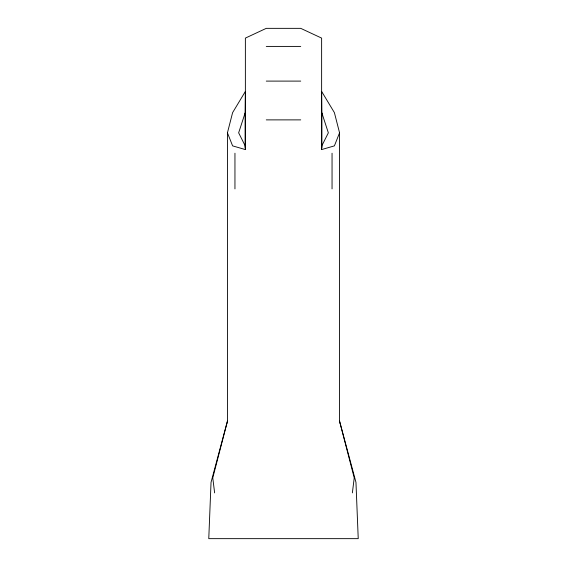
<?xml version="1.0" encoding="UTF-8"?>
<svg xmlns="http://www.w3.org/2000/svg" width="567" height="567" viewBox="0 0 567 567"><rect width="100%" height="100%" fill="white"/><g stroke="black" fill="none" stroke-linecap="round" stroke-linejoin="round"><path stroke-width="0.85" d="M339.562 132.827L334.395 145.875L321.624 149.568L321.843 145.783L328.35 132.827L321.843 112.883L321.624 91.436L334.395 112.635L339.562 132.827L339.562 422.833M352.369 492.886L354.233 477.882L339.562 421.153L355.963 482.34L358.231 538.65L208.769 538.65L211.037 482.34L227.438 421.153L212.767 477.882L214.631 492.886M244.66 115.427L245.157 112.883L245.376 91.436L232.605 112.635L227.438 132.827L227.438 422.833M266.277 46.409L300.723 46.409M266.277 81.102L300.723 81.102M266.277 119.878L300.723 119.878M321.624 149.568L321.624 38.102L300.723 28.35L266.277 28.35L245.376 38.102L245.376 149.568L232.605 145.875L227.438 132.827M322.339 115.427L321.843 112.883L321.843 147.505M245.376 149.568L245.157 145.783L238.65 132.827L245.157 112.883L245.157 147.505M332.049 153.218L332.049 188.896M234.951 153.218L234.951 188.896"/></g></svg>
